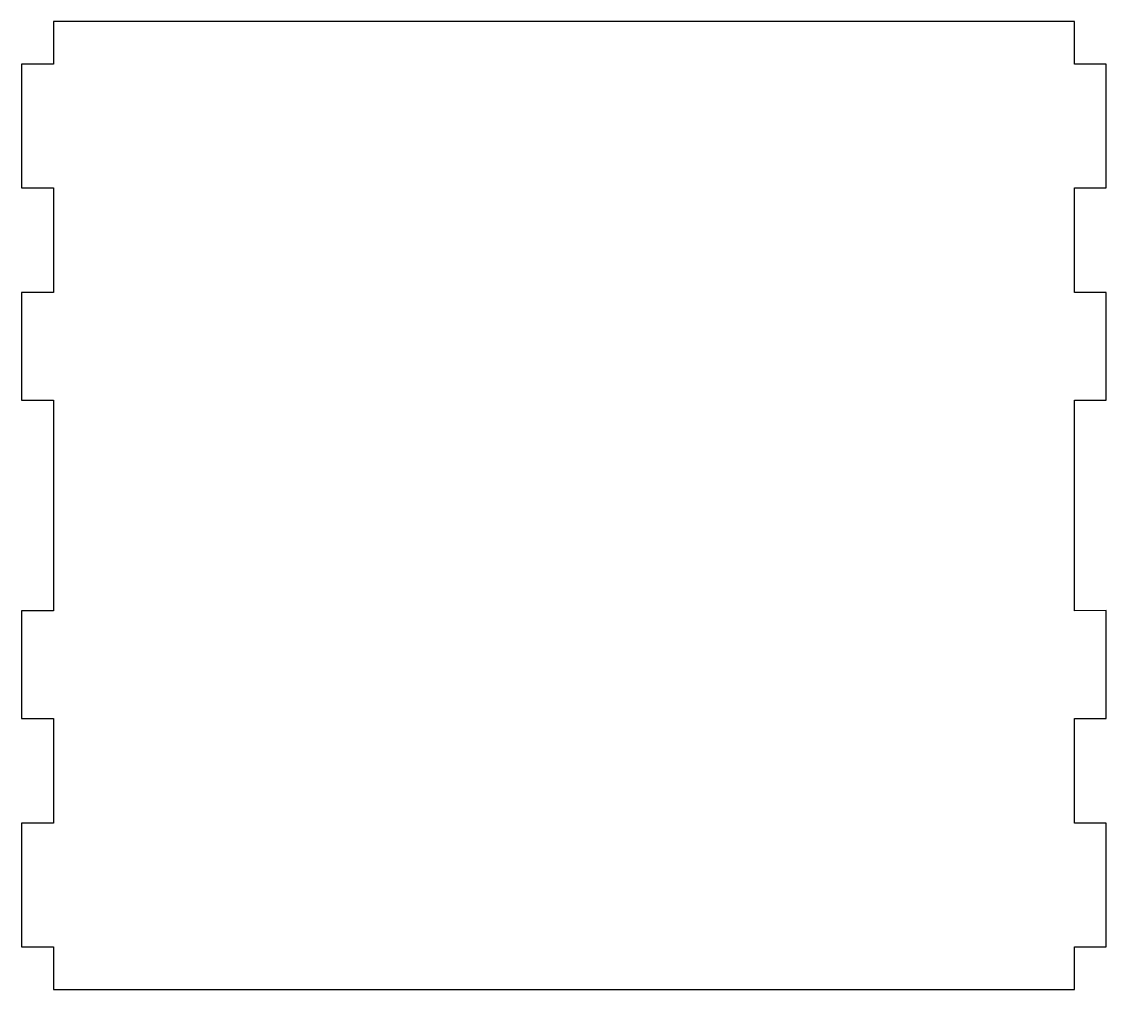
# Model space of a CAD drawing. Header units: millimetres. Extents: x -51 to 51, y -46 to 46.
import ezdxf

# ---------------------------------------------------------------- set-up
doc = ezdxf.new("R2010")
doc.units = ezdxf.units.MM
doc.layers.add('PERIMETER', color=5, linetype='CONTINUOUS')

msp = doc.modelspace()

# ---------------------------------------------------------------- linework, layer by layer
at = {"layer": 'PERIMETER'}
for p, q in [((48.07, 45.58), (-48.08, 45.58)), ((-48.08, 45.58), (-48.08, 41.58)), ((48.07, 41.58), (48.07, 45.58)), ((-48.08, 41.58), (-51.08, 41.58)), ((-51.08, 41.58), (-51.08, 29.92)), ((51.07, 41.58), (48.07, 41.58)), ((51.07, 29.92), (51.07, 41.58)), ((-51.08, 29.92), (-48.08, 29.92)), ((-48.08, 29.92), (-48.08, 20.07)), ((48.07, 20.07), (48.07, 29.92)), ((48.07, 29.92), (51.07, 29.92)), ((-48.08, 20.07), (-51.08, 20.07)), ((-51.08, 20.07), (-51.08, 9.92)), ((51.07, 20.07), (48.07, 20.07)), ((51.07, 9.92), (51.07, 20.07)), ((-51.08, 9.92), (-48.08, 9.92)), ((-48.08, 9.92), (-48.08, -9.93)), ((48.07, -9.92), (48.07, 9.92)), ((48.07, 9.92), (51.07, 9.92)), ((-48.08, -9.93), (-51.08, -9.93)), ((-51.08, -9.93), (-51.08, -20.08)), ((51.07, -9.88), (48.07, -9.92)), ((51.07, -20.08), (51.07, -9.88)), ((-51.08, -20.08), (-48.08, -20.08)), ((-48.08, -20.08), (-48.08, -29.93)), ((48.07, -29.93), (48.07, -20.08)), ((48.07, -20.08), (51.07, -20.08)), ((-48.08, -29.93), (-51.08, -29.93)), ((-51.08, -29.93), (-51.08, -41.58)), ((51.07, -29.93), (48.07, -29.93)), ((51.07, -41.58), (51.07, -29.93)), ((-51.08, -41.58), (-48.08, -41.58)), ((-48.08, -41.58), (-48.08, -45.58)), ((48.07, -45.58), (48.07, -41.58)), ((48.07, -41.58), (51.07, -41.58)), ((-48.08, -45.58), (48.07, -45.58))]:
    msp.add_line(p, q, dxfattribs=at)

doc.saveas('drawing.dxf')
